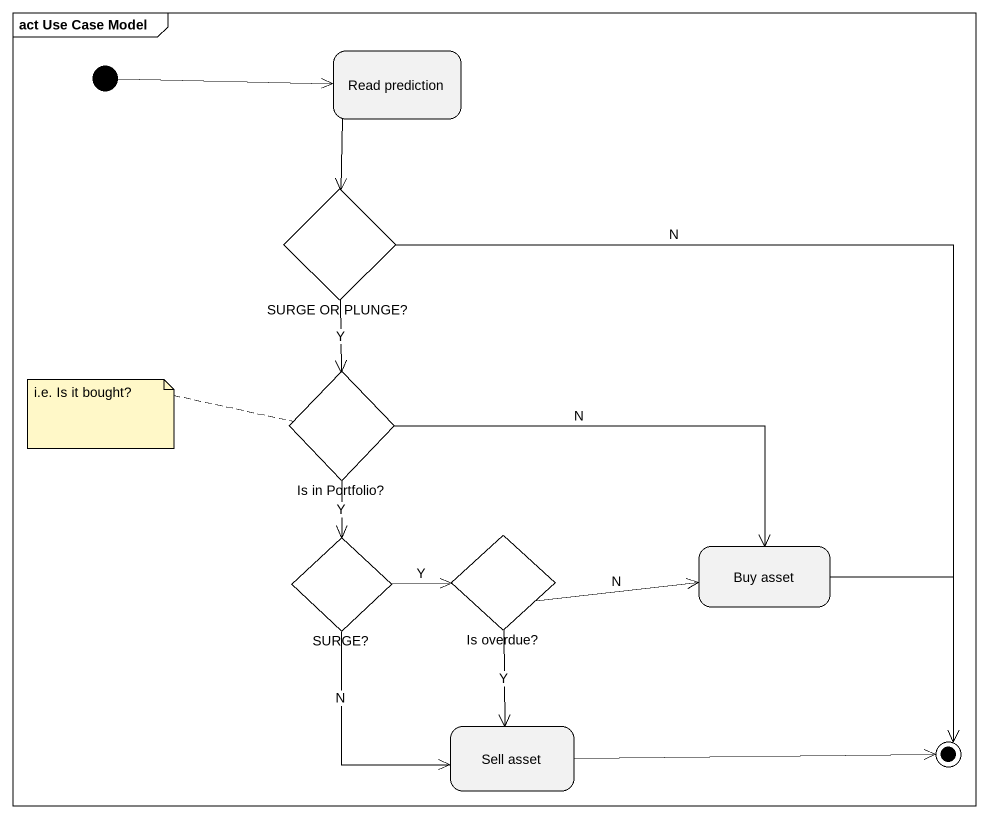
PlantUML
@startuml
mainframe act Use Case Model
hide empty description
state "Read prediction" as Read_prediction
state "SURGE OR PLUNGE?" as SURGE_OR_PLUNGE <<choice>>
state "Is in Portfolio?" as Is_in_Portfolio <<choice>>
state "SURGE?" as SURGE <<choice>>
state "Is overdue?" as Is_overdue <<choice>>
state "Buy asset" as Buy_asset
state "Sell asset" as Sell_asset
[*] -right-> Read_prediction
Read_prediction --> SURGE_OR_PLUNGE
SURGE_OR_PLUNGE --> Is_in_Portfolio : Y
Is_in_Portfolio --> SURGE : Y
Is_in_Portfolio -right-> Buy_asset : N
SURGE -right-> Is_overdue : Y
SURGE --> Sell_asset : N
Is_overdue -right-> Buy_asset : N
Is_overdue --> Sell_asset : Y
SURGE_OR_PLUNGE --> [*] : N
Buy_asset --> [*]
Sell_asset -right-> [*]
note left of Is_in_Portfolio : i.e. Is it bought?
@enduml
